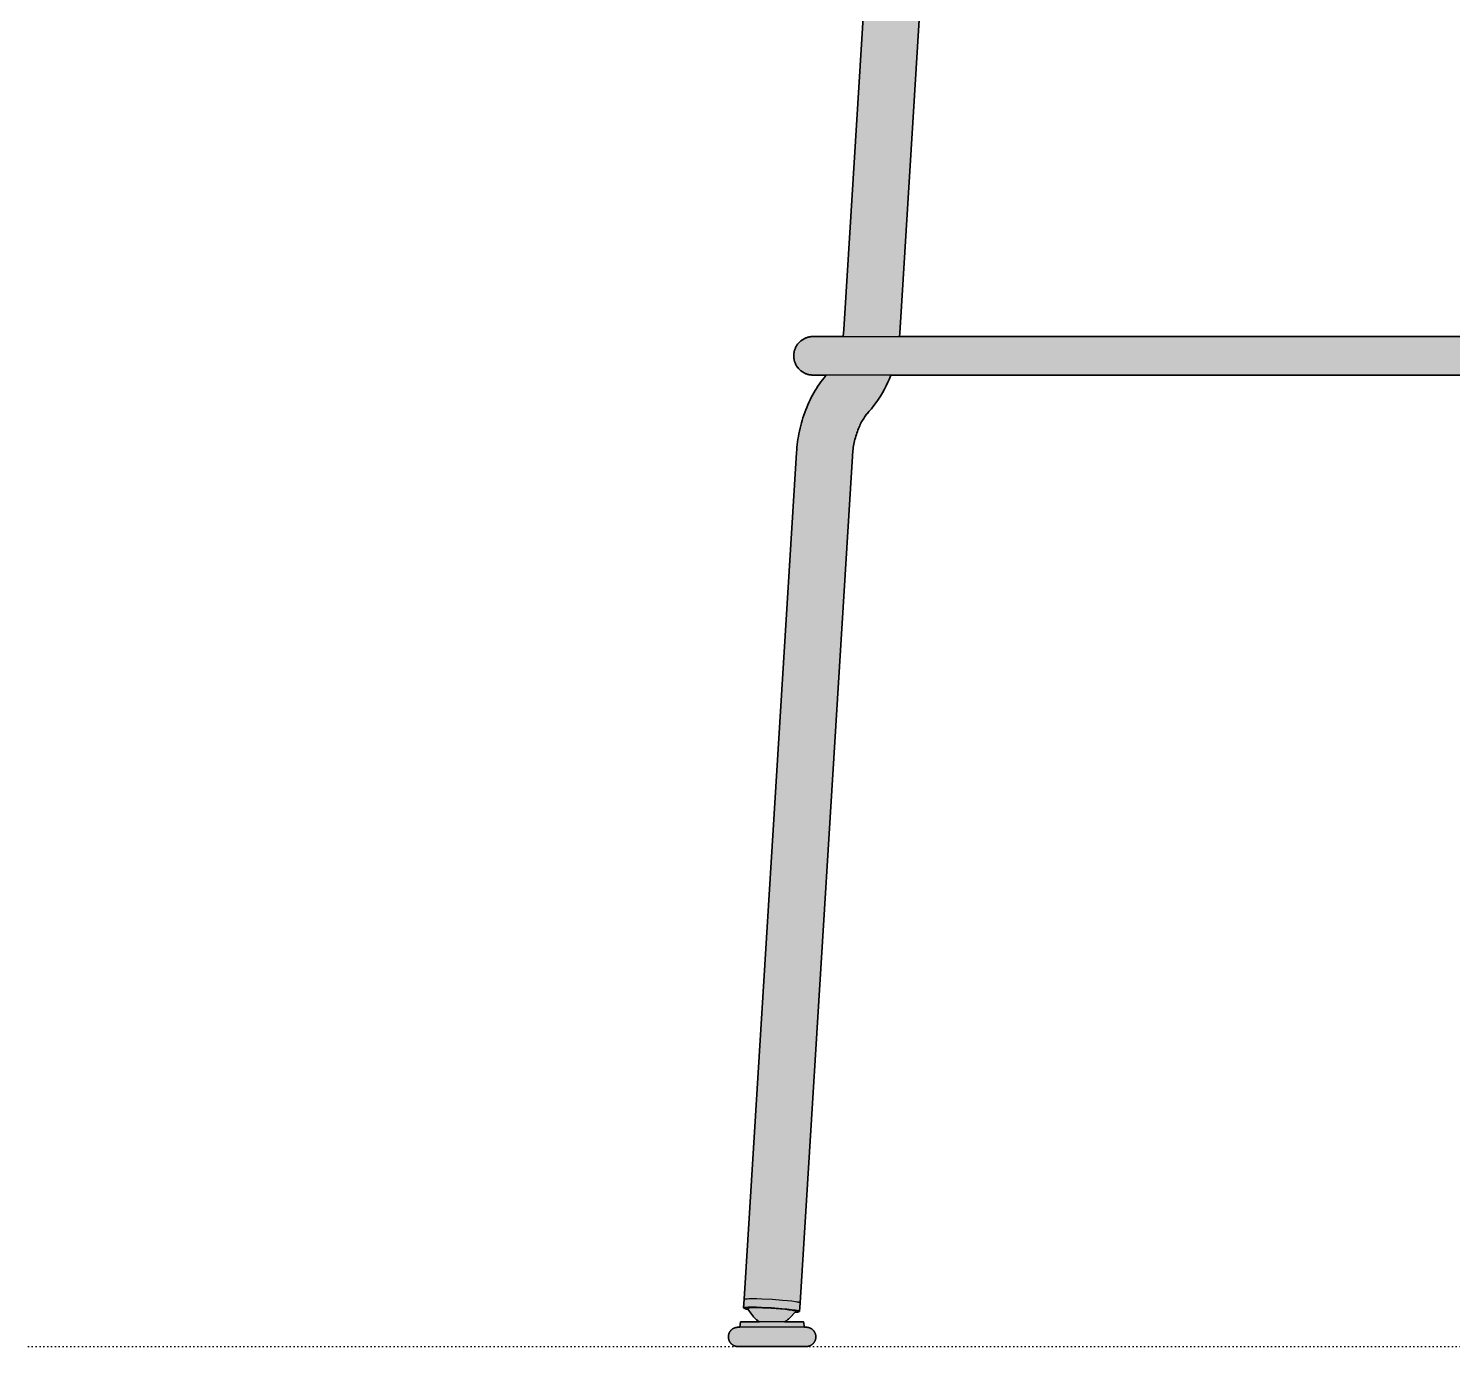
# Model space of a CAD drawing. Header units: millimetres. Extents: x 0 to 1659, y 0 to 753.
# Drawn here: x 0 to 407, y 0 to 376.5 of the extents above; entities that cross this region are included whole.
import ezdxf

# ---------------------------------------------------------------- set-up
doc = ezdxf.new("R2010")
doc.units = ezdxf.units.MM
doc.linetypes.add('Dots', pattern=[1, 0, -1])
doc.layers.add('Blocks', color=7, linetype='Continuous')
doc.layers.add('Blocks$Fill', color=7, linetype='Continuous', true_color=0xffffff)
for name, color, linetype, lineweight, true_color in [('Blocks$Inner', 7, 'Continuous', 25, 0x007f00), ('Blocks$Outline', 7, 'Continuous', 35, 0xff3f3f), ('Groud', 7, 'Dots', 25, 0x243775)]:
    doc.layers.add(name, color=color, linetype=linetype, lineweight=lineweight, true_color=true_color)

# ---------------------------------------------------------------- blocks, each defined once
blk = doc.blocks.new('Soft Edge 80 Barstool High Side')
at = {"layer": 'Blocks$Fill'}
h = blk.add_hatch(color=256, dxfattribs=at)
h.paths.add_polyline_path([(587.02, 735), (584.85, 737.94), (583.7, 739.36), (582.51, 740.75), (581.27, 742.09), (580.69, 742.7), (580.1, 743.3), (579.49, 743.89), (578.86, 744.47), (578.22, 745.03), (577.56, 745.58), (576.9, 746.12), (576.21, 746.65), (575.52, 747.15), (574.81, 747.65), (574.09, 748.12), (573.36, 748.58), (572.62, 749.02), (571.86, 749.43), (571.1, 749.83), (570.32, 750.21), (569.8, 750.44), (569.28, 750.67), (568.75, 750.88), (568.22, 751.09), (567.68, 751.28), (567.14, 751.47), (566.6, 751.64), (566.05, 751.8), (565.46, 751.96), (564.86, 752.11), (564.26, 752.25), (563.66, 752.37), (563.07, 752.48), (562.47, 752.58), (561.3, 752.74), (560.16, 752.87), (559.06, 752.95), (558.01, 752.99), (557.02, 753), (256.01, 753), (254.99, 752.97), (253.98, 752.9), (252.97, 752.8), (251.96, 752.67), (250.96, 752.5), (249.96, 752.3), (248.98, 752.07), (248, 751.8), (247.03, 751.5), (246.07, 751.17), (245.12, 750.81), (244.18, 750.41), (243.26, 749.98), (242.35, 749.53), (241.46, 749.04), (240.59, 748.52), (239.73, 747.98), (237.61, 746.46), (236.58, 745.65), (235.59, 744.81), (234.62, 743.93), (233.68, 743.03), (232.77, 742.09), (231.53, 740.75), (230.34, 739.36), (229.19, 737.94), (228.08, 736.49), (227.02, 735), (231.94, 731.56), (238.39, 731.7), (265.35, 731.7), (263.84, 728.79), (263.16, 727.34), (262.53, 725.86), (261.94, 724.36), (261.41, 722.84), (260.93, 721.31), (260.5, 719.76), (260.12, 718.2), (259.8, 716.62), (259.52, 715.04), (259.31, 713.45), (259.14, 711.85), (259.03, 710.24), (233.06, 290.49), (232.86, 288.5), (224.05, 288.5), (223.86, 288.49), (223.67, 288.47), (223.49, 288.45), (223.3, 288.42), (223.12, 288.38), (222.93, 288.34), (222.75, 288.3), (222.57, 288.24), (222.39, 288.18), (222.22, 288.12), (222.04, 288.04), (221.87, 287.97), (221.7, 287.88), (221.54, 287.79), (221.38, 287.7), (221.22, 287.6), (221.06, 287.49), (220.91, 287.38), (220.76, 287.27), (220.62, 287.15), (220.48, 287.02), (220.35, 286.89), (220.22, 286.75), (220.09, 286.61), (219.97, 286.47), (219.85, 286.32), (219.74, 286.17), (219.64, 286.02), (219.54, 285.86), (219.44, 285.7), (219.35, 285.53), (219.27, 285.36), (219.19, 285.19), (219.12, 285.02), (219.05, 284.84), (218.99, 284.66), (218.94, 284.48), (218.89, 284.3), (218.85, 284.12), (218.81, 283.93), (218.79, 283.75), (218.76, 283.56), (218.75, 283.38), (218.74, 283.19), (218.73, 283), (218.75, 282.62), (218.76, 282.44), (218.79, 282.25), (218.81, 282.07), (218.85, 281.88), (218.89, 281.7), (218.94, 281.52), (218.99, 281.34), (219.05, 281.16), (219.12, 280.98), (219.19, 280.81), (219.27, 280.64), (219.35, 280.47), (219.44, 280.3), (219.54, 280.14), (219.64, 279.98), (219.74, 279.83), (219.85, 279.68), (219.97, 279.53), (220.09, 279.39), (220.22, 279.25), (220.35, 279.11), (220.48, 278.98), (220.62, 278.85), (220.76, 278.73), (220.91, 278.62), (221.06, 278.51), (221.22, 278.4), (221.38, 278.3), (221.54, 278.21), (221.7, 278.12), (221.87, 278.03), (222.04, 277.96), (222.22, 277.88), (222.39, 277.82), (222.57, 277.76), (222.75, 277.7), (222.93, 277.66), (223.12, 277.61), (223.3, 277.58), (223.49, 277.55), (223.67, 277.53), (223.86, 277.51), (224.05, 277.5), (224.23, 277.5), (228.08, 277.5), (227.41, 276.72), (226.95, 276.14), (226.5, 275.56), (226.07, 274.95), (225.64, 274.34), (225.23, 273.71), (224.84, 273.06), (224.45, 272.41), (224.08, 271.74), (223.72, 271.06), (223.38, 270.38), (223.04, 269.68), (222.73, 268.97), (222.43, 268.25), (222.14, 267.53), (221.86, 266.8), (221.61, 266.06), (221.36, 265.31), (221.13, 264.56), (220.92, 263.81), (220.72, 263.05), (220.54, 262.29), (220.37, 261.52), (220.21, 260.75), (220.07, 259.98), (219.94, 259.21), (219.83, 258.44), (219.74, 257.67), (219.65, 256.9), (219.59, 256.13), (204.41, 11), (204.48, 10.96), (204.54, 10.93), (204.61, 10.89), (204.67, 10.86), (204.74, 10.83), (204.81, 10.81), (204.88, 10.78), (204.95, 10.76), (205.02, 10.74), (205.09, 10.72), (205.17, 10.71), (205.24, 10.69), (205.31, 10.68), (205.39, 10.68), (205.46, 10.67), (205.53, 10.67), (205.61, 10.67), (207.13, 8.62), (207.27, 8.45), (207.42, 8.28), (207.57, 8.11), (207.73, 7.96), (207.89, 7.8), (208.06, 7.65), (208.23, 7.51), (208.41, 7.37), (208.59, 7.24), (208.78, 7.12), (208.97, 7), (203.55, 7), (203.28, 5.5), (202.7, 5.5), (202.61, 5.49), (202.52, 5.49), (202.42, 5.47), (202.33, 5.46), (202.24, 5.44), (202.15, 5.42), (202.06, 5.4), (201.97, 5.37), (201.88, 5.34), (201.79, 5.31), (201.7, 5.27), (201.62, 5.23), (201.53, 5.19), (201.45, 5.15), (201.37, 5.1), (201.29, 5.05), (201.21, 5), (201.14, 4.94), (201.06, 4.88), (200.99, 4.82), (200.92, 4.76), (200.85, 4.69), (200.79, 4.63), (200.73, 4.56), (200.67, 4.49), (200.61, 4.41), (200.55, 4.34), (200.5, 4.26), (200.45, 4.18), (200.4, 4.1), (200.36, 4.02), (200.31, 3.93), (200.28, 3.85), (200.24, 3.76), (200.21, 3.67), (200.18, 3.58), (200.15, 3.49), (200.13, 3.4), (200.11, 3.31), (200.09, 3.22), (200.07, 3.12), (200.06, 3.03), (200.05, 2.94), (200.05, 2.84), (200.05, 2.75), (200.05, 2.66), (200.06, 2.47), (200.07, 2.38), (200.09, 2.28), (200.11, 2.19), (200.13, 2.1), (200.15, 2.01), (200.18, 1.92), (200.21, 1.83), (200.24, 1.74), (200.28, 1.65), (200.31, 1.57), (200.36, 1.48), (200.4, 1.4), (200.45, 1.32), (200.5, 1.24), (200.55, 1.16), (200.61, 1.09), (200.67, 1.01), (200.73, 0.94), (200.79, 0.87), (200.85, 0.81), (200.92, 0.74), (200.99, 0.68), (201.06, 0.62), (201.14, 0.56), (201.21, 0.5), (201.29, 0.45), (201.37, 0.4), (201.45, 0.35), (201.53, 0.31), (201.62, 0.27), (201.7, 0.23), (201.79, 0.19), (201.88, 0.16), (201.97, 0.13), (202.06, 0.1), (202.15, 0.08), (202.24, 0.06), (202.33, 0.04), (202.42, 0.03), (202.52, 0.01), (202.61, 0.01), (202.7, 0), (202.8, 0), (222.39, 0), (222.49, 0.01), (222.58, 0.01), (222.67, 0.03), (222.77, 0.04), (222.86, 0.06), (222.95, 0.08), (223.04, 0.1), (223.13, 0.13), (223.22, 0.16), (223.31, 0.19), (223.39, 0.23), (223.48, 0.27), (223.56, 0.31), (223.65, 0.35), (223.73, 0.4), (223.81, 0.45), (223.88, 0.5), (223.96, 0.56), (224.03, 0.62), (224.11, 0.68), (224.18, 0.74), (224.24, 0.81), (224.31, 0.87), (224.37, 0.94), (224.43, 1.01), (224.49, 1.09), (224.54, 1.16), (224.6, 1.24), (224.65, 1.32), (224.7, 1.4), (224.74, 1.48), (224.78, 1.57), (224.82, 1.65), (224.86, 1.74), (224.89, 1.83), (224.92, 1.92), (224.95, 2.01), (224.97, 2.1), (224.99, 2.19), (225.01, 2.28), (225.02, 2.38), (225.03, 2.47), (225.04, 2.56), (225.05, 2.66), (225.05, 2.75), (225.05, 2.84), (225.04, 2.94), (225.03, 3.03), (225.02, 3.12), (225.01, 3.22), (224.99, 3.31), (224.97, 3.4), (224.95, 3.49), (224.92, 3.58), (224.89, 3.67), (224.86, 3.76), (224.82, 3.85), (224.78, 3.93), (224.74, 4.02), (224.7, 4.1), (224.65, 4.18), (224.6, 4.26), (224.54, 4.34), (224.49, 4.41), (224.43, 4.49), (224.37, 4.56), (224.31, 4.63), (224.24, 4.69), (224.18, 4.76), (224.11, 4.82), (224.03, 4.88), (223.96, 4.94), (223.88, 5), (223.81, 5.05), (223.73, 5.1), (223.65, 5.15), (223.56, 5.19), (223.48, 5.23), (223.39, 5.27), (223.31, 5.31), (223.22, 5.34), (223.13, 5.37), (223.04, 5.4), (222.95, 5.42), (222.86, 5.44), (222.77, 5.46), (222.67, 5.47), (222.58, 5.49), (222.49, 5.49), (222.39, 5.5), (222.3, 5.5), (221.81, 5.5), (221.55, 7), (216.13, 7), (216.51, 7.25), (216.7, 7.38), (216.88, 7.52), (217.06, 7.67), (217.23, 7.82), (217.39, 7.98), (217.55, 8.14), (219.16, 9.83), (219.31, 9.81), (219.38, 9.81), (219.45, 9.81), (219.53, 9.81), (219.6, 9.81), (219.68, 9.82), (219.75, 9.83), (219.82, 9.84), (219.89, 9.85), (219.97, 9.87), (220.04, 9.89), (220.11, 9.91), (220.18, 9.93), (220.25, 9.96), (220.32, 9.98), (220.38, 10.02), (220.38, 10.02), (220.38, 10.02), (220.38, 10.02), (235.54, 254.86), (235.58, 255.34), (235.63, 255.82), (235.69, 256.3), (235.76, 256.78), (235.84, 257.26), (235.92, 257.74), (236.02, 258.21), (236.12, 258.67), (236.23, 259.14), (236.35, 259.59), (236.48, 260.04), (236.62, 260.49), (236.76, 260.93), (236.91, 261.36), (237.07, 261.78), (237.23, 262.19), (237.4, 262.59), (237.58, 262.99), (237.76, 263.37), (237.95, 263.74), (238.14, 264.1), (238.33, 264.45), (238.53, 264.79), (238.73, 265.12), (238.94, 265.43), (239.15, 265.73), (239.36, 266.02), (239.56, 266.3), (239.78, 266.56), (239.99, 266.81), (240.93, 267.9), (241.63, 268.76), (242.29, 269.66), (242.93, 270.57), (243.54, 271.51), (244.12, 272.46), (244.66, 273.44), (245.17, 274.43), (245.64, 275.44), (246.08, 276.46), (246.49, 277.5), (567.56, 277.5), (568.4, 275.44), (568.88, 274.43), (569.39, 273.44), (569.93, 272.46), (570.5, 271.51), (571.11, 270.57), (571.75, 269.66), (572.42, 268.76), (573.12, 267.9), (573.84, 267.05), (574.27, 266.56), (574.48, 266.3), (574.69, 266.02), (574.9, 265.73), (575.1, 265.43), (575.31, 265.12), (575.51, 264.79), (575.71, 264.45), (575.9, 264.1), (576.1, 263.74), (576.28, 263.37), (576.46, 262.99), (576.64, 262.59), (576.81, 262.19), (576.97, 261.78), (577.13, 261.36), (577.28, 260.93), (577.43, 260.49), (577.56, 260.04), (577.69, 259.59), (577.81, 259.14), (577.92, 258.67), (578.02, 258.21), (578.12, 257.74), (578.21, 257.26), (578.28, 256.78), (578.35, 256.3), (578.41, 255.82), (578.46, 255.34), (578.51, 254.86), (593.5, 12.51), (593.66, 10.02), (593.79, 9.96), (593.86, 9.93), (593.93, 9.91), (594, 9.89), (594.08, 9.87), (594.15, 9.85), (594.22, 9.84), (594.29, 9.83), (594.37, 9.82), (594.44, 9.81), (594.51, 9.81), (594.59, 9.81), (594.66, 9.81), (594.74, 9.81), (594.81, 9.82), (594.88, 9.83), (596.65, 7.98), (596.82, 7.82), (596.99, 7.67), (597.16, 7.52), (597.34, 7.38), (597.53, 7.25), (597.72, 7.12), (597.91, 7), (592.49, 7), (592.23, 5.5), (591.65, 5.5), (591.56, 5.49), (591.46, 5.49), (591.37, 5.47), (591.28, 5.46), (591.18, 5.44), (591.09, 5.42), (591, 5.4), (590.91, 5.37), (590.82, 5.34), (590.74, 5.31), (590.65, 5.27), (590.56, 5.23), (590.48, 5.19), (590.4, 5.15), (590.32, 5.1), (590.24, 5.05), (590.16, 5), (590.08, 4.94), (590.01, 4.88), (589.94, 4.82), (589.87, 4.76), (589.8, 4.69), (589.73, 4.63), (589.67, 4.56), (589.61, 4.49), (589.55, 4.41), (589.5, 4.34), (589.44, 4.26), (589.39, 4.18), (589.35, 4.1), (589.3, 4.02), (589.26, 3.93), (589.22, 3.85), (589.19, 3.76), (589.15, 3.67), (589.12, 3.58), (589.1, 3.49), (589.07, 3.4), (589.05, 3.31), (589.03, 3.22), (589.02, 3.12), (589.01, 3.03), (589, 2.94), (589, 2.84), (588.99, 2.75), (589, 2.66), (589, 2.56), (589.01, 2.47), (589.02, 2.38), (589.03, 2.28), (589.05, 2.19), (589.07, 2.1), (589.1, 2.01), (589.12, 1.92), (589.15, 1.83), (589.19, 1.74), (589.22, 1.65), (589.26, 1.57), (589.3, 1.48), (589.35, 1.4), (589.39, 1.32), (589.44, 1.24), (589.5, 1.16), (589.55, 1.09), (589.61, 1.01), (589.67, 0.94), (589.73, 0.87), (589.8, 0.81), (589.87, 0.74), (589.94, 0.68), (590.01, 0.62), (590.08, 0.56), (590.16, 0.5), (590.24, 0.45), (590.32, 0.4), (590.4, 0.35), (590.48, 0.31), (590.56, 0.27), (590.65, 0.23), (590.74, 0.19), (590.82, 0.16), (590.91, 0.13), (591, 0.1), (591.09, 0.08), (591.18, 0.06), (591.28, 0.04), (591.37, 0.03), (591.46, 0.01), (591.56, 0.01), (591.65, 0), (591.74, 0), (611.34, 0), (611.43, 0.01), (611.53, 0.01), (611.62, 0.03), (611.71, 0.04), (611.8, 0.06), (611.9, 0.08), (611.99, 0.1), (612.08, 0.13), (612.17, 0.16), (612.25, 0.19), (612.34, 0.23), (612.43, 0.27), (612.51, 0.31), (612.59, 0.35), (612.67, 0.4), (612.75, 0.45), (612.83, 0.5), (612.91, 0.56), (612.98, 0.62), (613.05, 0.68), (613.12, 0.74), (613.19, 0.81), (613.25, 0.87), (613.32, 0.94), (613.38, 1.01), (613.44, 1.09), (613.49, 1.16), (613.54, 1.24), (613.59, 1.32), (613.64, 1.4), (613.69, 1.48), (613.73, 1.57), (613.77, 1.65), (613.8, 1.74), (613.84, 1.83), (613.87, 1.92), (613.89, 2.01), (613.92, 2.1), (613.94, 2.19), (613.95, 2.28), (613.97, 2.38), (613.98, 2.47), (613.99, 2.56), (613.99, 2.66), (613.99, 2.84), (613.99, 2.94), (613.98, 3.03), (613.97, 3.12), (613.95, 3.22), (613.94, 3.31), (613.92, 3.4), (613.89, 3.49), (613.87, 3.58), (613.84, 3.67), (613.8, 3.76), (613.77, 3.85), (613.73, 3.93), (613.69, 4.02), (613.64, 4.1), (613.59, 4.18), (613.54, 4.26), (613.49, 4.34), (613.44, 4.41), (613.38, 4.49), (613.32, 4.56), (613.25, 4.63), (613.19, 4.69), (613.12, 4.76), (613.05, 4.82), (612.98, 4.88), (612.91, 4.94), (612.83, 5), (612.75, 5.05), (612.67, 5.1), (612.59, 5.15), (612.51, 5.19), (612.43, 5.23), (612.34, 5.27), (612.25, 5.31), (612.17, 5.34), (612.08, 5.37), (611.99, 5.4), (611.9, 5.42), (611.8, 5.44), (611.71, 5.46), (611.62, 5.47), (611.53, 5.49), (611.43, 5.49), (611.34, 5.5), (611.24, 5.5), (610.76, 5.5), (610.49, 7), (605.08, 7), (605.45, 7.24), (605.63, 7.37), (605.81, 7.51), (605.98, 7.65), (606.15, 7.8), (606.31, 7.96), (606.47, 8.11), (606.62, 8.28), (606.77, 8.45), (606.91, 8.62), (607.05, 8.8), (608.44, 10.67), (608.58, 10.67), (608.66, 10.68), (608.73, 10.68), (608.8, 10.69), (608.88, 10.71), (608.95, 10.72), (609.02, 10.74), (609.09, 10.76), (609.16, 10.78), (609.23, 10.81), (609.3, 10.83), (609.37, 10.86), (609.43, 10.89), (609.5, 10.93), (609.56, 10.96), (609.63, 11), (594.39, 256.9), (594.31, 257.67), (594.21, 258.44), (594.1, 259.21), (593.97, 259.98), (593.83, 260.75), (593.68, 261.52), (593.51, 262.29), (593.32, 263.05), (593.12, 263.81), (592.91, 264.56), (592.68, 265.31), (592.44, 266.06), (592.18, 266.8), (591.9, 267.53), (591.62, 268.25), (591.31, 268.97), (591, 269.68), (590.67, 270.38), (590.32, 271.06), (589.96, 271.74), (589.59, 272.41), (589.21, 273.06), (588.81, 273.71), (588.4, 274.34), (587.97, 274.95), (587.54, 275.56), (587.09, 276.14), (586.63, 276.72), (586.3, 277.11), (585.97, 277.5), (590, 277.5), (590.18, 277.51), (590.37, 277.53), (590.56, 277.55), (590.74, 277.58), (590.93, 277.61), (591.11, 277.66), (591.29, 277.7), (591.47, 277.76), (591.65, 277.82), (591.83, 277.88), (592, 277.96), (592.17, 278.03), (592.34, 278.12), (592.5, 278.21), (592.67, 278.3), (592.82, 278.4), (592.98, 278.51), (593.13, 278.62), (593.28, 278.73), (593.42, 278.85), (593.56, 278.98), (593.7, 279.11), (593.83, 279.25), (593.95, 279.39), (594.07, 279.53), (594.19, 279.68), (594.3, 279.83), (594.41, 279.98), (594.51, 280.14), (594.6, 280.3), (594.69, 280.47), (594.77, 280.64), (594.85, 280.81), (594.92, 280.98), (594.99, 281.16), (595.05, 281.34), (595.1, 281.52), (595.15, 281.7), (595.19, 281.88), (595.23, 282.07), (595.26, 282.25), (595.28, 282.44), (595.3, 282.62), (595.3, 282.81), (595.31, 283), (595.3, 283.19), (595.3, 283.38), (595.28, 283.56), (595.26, 283.75), (595.23, 283.93), (595.19, 284.12), (595.15, 284.3), (595.1, 284.48), (595.05, 284.66), (594.99, 284.84), (594.92, 285.02), (594.85, 285.19), (594.77, 285.36), (594.69, 285.53), (594.6, 285.7), (594.51, 285.86), (594.41, 286.02), (594.3, 286.17), (594.19, 286.32), (594.07, 286.47), (593.95, 286.61), (593.83, 286.75), (593.7, 286.89), (593.56, 287.02), (593.42, 287.15), (593.28, 287.27), (593.13, 287.38), (592.98, 287.49), (592.82, 287.6), (592.67, 287.7), (592.5, 287.79), (592.34, 287.88), (592.17, 287.97), (592, 288.04), (591.83, 288.12), (591.65, 288.18), (591.47, 288.24), (591.29, 288.3), (591.11, 288.34), (590.93, 288.38), (590.74, 288.42), (590.56, 288.45), (590.37, 288.47), (590.18, 288.49), (590, 288.5), (589.81, 288.5), (581.18, 288.5), (580.98, 290.49), (555.01, 710.24), (554.9, 711.85), (554.74, 713.45), (554.52, 715.04), (554.25, 716.62), (553.92, 718.2), (553.54, 719.76), (553.11, 721.31), (552.63, 722.84), (552.1, 724.36), (551.52, 725.86), (550.88, 727.34), (550.2, 728.79), (549.47, 730.22), (548.69, 731.7), (582.11, 731.56)], flags=0)
h.paths.add_polyline_path([(407.02, 721), (462.87, 722.91), (490.71, 725.2), (491.33, 725.27), (499.2, 726.25), (507.03, 727.49), (514.81, 728.98), (523.09, 730.84), (523.37, 730.88), (523.65, 730.92), (523.93, 730.94), (524.21, 730.96), (524.49, 730.96), (524.82, 730.95), (524.88, 730.95), (525.17, 730.93), (525.32, 730.92), (525.47, 730.9), (525.62, 730.88), (525.77, 730.86), (525.92, 730.83), (526.07, 730.81), (526.22, 730.77), (526.37, 730.74), (526.52, 730.7), (526.67, 730.66), (526.83, 730.62), (526.98, 730.57), (527.13, 730.52), (527.29, 730.47), (527.6, 730.35), (527.92, 730.22), (528.23, 730.08), (528.55, 729.92), (528.87, 729.75), (529.2, 729.57), (529.28, 729.52), (529.56, 729.34), (529.85, 729.15), (530.17, 728.92), (530.49, 728.67), (530.82, 728.41), (531.14, 728.14), (531.46, 727.85), (531.78, 727.55), (532.09, 727.23), (532.41, 726.9), (532.72, 726.55), (533.03, 726.19), (533.33, 725.8), (533.64, 725.41), (533.94, 724.99), (534.23, 724.57), (534.53, 724.12), (534.82, 723.66), (535.1, 723.18), (535.37, 722.69), (535.65, 722.18), (535.91, 721.65), (536.16, 721.12), (536.41, 720.57), (536.65, 720.01), (536.88, 719.43), (537.1, 718.85), (537.31, 718.25), (537.5, 717.65), (537.69, 717.03), (537.87, 716.41), (538.04, 715.78), (538.19, 715.15), (538.33, 714.5), (538.46, 713.86), (538.58, 713.2), (538.69, 712.55), (538.78, 711.89), (538.87, 711.23), (538.94, 710.57), (539, 709.92), (565.09, 288.5), (248.96, 288.5), (275.1, 710.57), (275.18, 711.23), (275.26, 711.89), (275.35, 712.55), (275.46, 713.2), (275.58, 713.86), (275.71, 714.5), (275.85, 715.15), (276.01, 715.78), (276.17, 716.41), (276.35, 717.03), (276.54, 717.65), (276.74, 718.25), (276.95, 718.85), (277.17, 719.43), (277.39, 720.01), (277.63, 720.57), (277.88, 721.12), (278.14, 721.65), (278.4, 722.18), (278.67, 722.69), (278.94, 723.18), (279.23, 723.66), (279.51, 724.12), (279.81, 724.57), (280.11, 724.99), (280.41, 725.41), (280.71, 725.8), (281.02, 726.19), (281.32, 726.55), (281.64, 726.9), (281.95, 727.23), (282.26, 727.55), (282.58, 727.85), (282.9, 728.14), (283.22, 728.41), (283.55, 728.67), (283.87, 728.92), (284.2, 729.15), (284.48, 729.34), (284.76, 729.52), (284.85, 729.57), (285.17, 729.75), (285.49, 729.92), (285.81, 730.08), (286.13, 730.22), (286.44, 730.35), (286.75, 730.47), (286.91, 730.52), (287.06, 730.57), (287.22, 730.62), (287.37, 730.66), (287.52, 730.7), (287.67, 730.74), (287.83, 730.77), (287.98, 730.81), (288.13, 730.83), (288.28, 730.86), (288.43, 730.88), (288.57, 730.9), (288.72, 730.92), (288.87, 730.93), (289.02, 730.94), (289.17, 730.95), (289.56, 730.96), (289.83, 730.96), (290.11, 730.94), (290.39, 730.92), (290.67, 730.88), (290.95, 730.84), (291.22, 730.79), (291.5, 730.72), (307.01, 727.49), (314.84, 726.25), (322.71, 725.27), (323.33, 725.2), (351.16, 722.91), (379.06, 721.51)], flags=0)
at = {"layer": 'Blocks$Inner'}
for points in [[(232.86, 288.5), (233.06, 290.49), (259.03, 710.24), (259.14, 711.85), (259.31, 713.45), (259.52, 715.04), (259.8, 716.62), (260.12, 718.2), (260.5, 719.76), (260.93, 721.31), (261.41, 722.84), (261.94, 724.36), (262.53, 725.86), (263.16, 727.34), (263.84, 728.79), (264.57, 730.22), (265.35, 731.7)], [(275, 709.26), (249.03, 289.51), (248.96, 288.5)], [(575.81, 277.5), (238.23, 277.5), (227.07, 277.5), (224.23, 277.5), (224.05, 277.5), (223.86, 277.51), (223.67, 277.53), (223.49, 277.55), (223.3, 277.58), (223.12, 277.61), (222.93, 277.66), (222.75, 277.7), (222.57, 277.76), (222.39, 277.82), (222.22, 277.88), (222.04, 277.96), (221.87, 278.03), (221.7, 278.12), (221.54, 278.21), (221.38, 278.3), (221.22, 278.4), (221.06, 278.51), (220.91, 278.62), (220.76, 278.73), (220.62, 278.85), (220.48, 278.98), (220.35, 279.11), (220.22, 279.25), (220.09, 279.39), (219.97, 279.53), (219.85, 279.68), (219.74, 279.83), (219.64, 279.98), (219.54, 280.14), (219.44, 280.3), (219.35, 280.47), (219.27, 280.64), (219.19, 280.81), (219.12, 280.98), (219.05, 281.16), (218.99, 281.34), (218.94, 281.52), (218.89, 281.7), (218.85, 281.88), (218.81, 282.07), (218.79, 282.25), (218.76, 282.44), (218.75, 282.62), (218.74, 282.81), (218.73, 283), (218.74, 283.19), (218.75, 283.38), (218.76, 283.56), (218.79, 283.75), (218.81, 283.93), (218.85, 284.12), (218.89, 284.3), (218.94, 284.48), (218.99, 284.66), (219.05, 284.84), (219.12, 285.02), (219.19, 285.19), (219.27, 285.36), (219.35, 285.53), (219.44, 285.7), (219.54, 285.86), (219.64, 286.02), (219.74, 286.17), (219.85, 286.32), (219.97, 286.47), (220.09, 286.61), (220.22, 286.75), (220.35, 286.89), (220.48, 287.02), (220.62, 287.15), (220.76, 287.27), (220.91, 287.38), (221.06, 287.49), (221.22, 287.6), (221.38, 287.7), (221.54, 287.79), (221.7, 287.88), (221.87, 287.97), (222.04, 288.04), (222.22, 288.12), (222.39, 288.18), (222.57, 288.24), (222.75, 288.3), (222.93, 288.34), (223.12, 288.38), (223.3, 288.42), (223.49, 288.45), (223.67, 288.47), (223.86, 288.49), (224.05, 288.5), (224.23, 288.5), (224.66, 288.5), (226.02, 288.5), (238.23, 288.5), (575.81, 288.5)], [(205.61, 10.67), (205.53, 10.67), (205.46, 10.67), (205.39, 10.68), (205.31, 10.68), (205.24, 10.69), (205.17, 10.71), (205.09, 10.72), (205.02, 10.74), (204.95, 10.76), (204.88, 10.78), (204.81, 10.81), (204.74, 10.83), (204.67, 10.86), (204.61, 10.89), (204.54, 10.93), (204.48, 10.96), (204.41, 11), (204.57, 13.49), (219.53, 255.37), (219.59, 256.13), (219.65, 256.9), (219.74, 257.67), (219.83, 258.44), (219.94, 259.21), (220.07, 259.98), (220.21, 260.75), (220.37, 261.52), (220.54, 262.29), (220.72, 263.05), (220.92, 263.81), (221.13, 264.56), (221.36, 265.31), (221.61, 266.06), (221.86, 266.8), (222.14, 267.53), (222.43, 268.25), (222.73, 268.97), (223.04, 269.68), (223.38, 270.38), (223.72, 271.06), (224.08, 271.74), (224.45, 272.41), (224.84, 273.06), (225.23, 273.71), (225.64, 274.34), (226.07, 274.95), (226.5, 275.56), (226.95, 276.14), (227.41, 276.72), (227.74, 277.11), (228.08, 277.5)], [(246.49, 277.5), (246.08, 276.46), (245.64, 275.44), (245.17, 274.43), (244.66, 273.44), (244.12, 272.46), (243.54, 271.51), (242.93, 270.57), (242.29, 269.66), (241.63, 268.76), (240.93, 267.9), (240.2, 267.05), (239.99, 266.81), (239.78, 266.56), (239.56, 266.3), (239.36, 266.02), (239.15, 265.73), (238.94, 265.43), (238.73, 265.12), (238.53, 264.79), (238.33, 264.45), (238.14, 264.1), (237.95, 263.74), (237.76, 263.37), (237.58, 262.99), (237.4, 262.59), (237.23, 262.19), (237.07, 261.78), (236.91, 261.36), (236.76, 260.93), (236.62, 260.49), (236.48, 260.04), (236.35, 259.59), (236.23, 259.14), (236.12, 258.67), (236.02, 258.21), (235.92, 257.74), (235.84, 257.26), (235.76, 256.78), (235.69, 256.3), (235.63, 255.82), (235.58, 255.34), (235.54, 254.86), (235.5, 254.38), (220.54, 12.51), (220.54, 12.51), (220.38, 10.02)], [(204.57, 13.49), (204.57, 13.5), (204.57, 13.5), (204.57, 13.5), (204.57, 13.5), (204.57, 13.51), (204.57, 13.51), (204.58, 13.51), (204.58, 13.52), (204.58, 13.52), (204.58, 13.52), (204.59, 13.52), (204.59, 13.53), (204.59, 13.53), (204.6, 13.53), (204.6, 13.53), (204.6, 13.54), (204.61, 13.54), (204.61, 13.54), (204.62, 13.54), (204.62, 13.55), (204.63, 13.55), (204.63, 13.55), (204.65, 13.56), (204.66, 13.56), (204.67, 13.57), (204.69, 13.57), (204.71, 13.57), (204.73, 13.58), (204.74, 13.58), (204.79, 13.59), (204.83, 13.6), (204.89, 13.61), (205, 13.63), (205.14, 13.64), (205.3, 13.65), (205.47, 13.66), (205.88, 13.68), (206.92, 13.7), (208.2, 13.68), (209.63, 13.64), (212.57, 13.49), (215.51, 13.28), (216.94, 13.14), (218.21, 13), (219.25, 12.86), (219.65, 12.79), (219.83, 12.76), (219.98, 12.72), (220.12, 12.69), (220.23, 12.66), (220.28, 12.65), (220.33, 12.63), (220.37, 12.62), (220.39, 12.61), (220.41, 12.6), (220.42, 12.6), (220.44, 12.59), (220.45, 12.58), (220.47, 12.58), (220.48, 12.57), (220.48, 12.57), (220.49, 12.57), (220.49, 12.56), (220.5, 12.56), (220.5, 12.56), (220.51, 12.55), (220.51, 12.55), (220.51, 12.55), (220.52, 12.54), (220.52, 12.54), (220.52, 12.54), (220.53, 12.53), (220.53, 12.53), (220.53, 12.53), (220.53, 12.53), (220.53, 12.52), (220.54, 12.52), (220.54, 12.52), (220.54, 12.51), (220.54, 12.51), (220.54, 12.51), (220.54, 12.51)], [(219.16, 9.83), (219.23, 9.82), (219.31, 9.81), (219.38, 9.81), (219.45, 9.81), (219.53, 9.81), (219.6, 9.81), (219.68, 9.82), (219.75, 9.83), (219.82, 9.84), (219.89, 9.85), (219.97, 9.87), (220.04, 9.89), (220.11, 9.91), (220.18, 9.93), (220.25, 9.96), (220.32, 9.98), (220.38, 10.02), (220.38, 10.02), (220.38, 10.02), (220.38, 10.02), (220.38, 10.02), (220.38, 10.03), (220.38, 10.03), (220.38, 10.03), (220.38, 10.04), (220.38, 10.04), (220.38, 10.04), (220.37, 10.04), (220.37, 10.05), (220.37, 10.05), (220.36, 10.05), (220.36, 10.06), (220.36, 10.06), (220.35, 10.06), (220.35, 10.07), (220.34, 10.07), (220.34, 10.07), (220.34, 10.07), (220.33, 10.08), (220.32, 10.08), (220.31, 10.09), (220.3, 10.09), (220.29, 10.1), (220.27, 10.11), (220.25, 10.11), (220.24, 10.12), (220.22, 10.13), (220.18, 10.14), (220.13, 10.16), (220.08, 10.17), (219.96, 10.2), (219.83, 10.23), (219.67, 10.26), (219.5, 10.3), (219.09, 10.37), (218.06, 10.51), (216.78, 10.65), (215.35, 10.79), (212.41, 11), (209.48, 11.15), (208.05, 11.19), (206.77, 11.21), (205.73, 11.19), (205.32, 11.17), (205.14, 11.16), (204.99, 11.15), (204.85, 11.14), (204.73, 11.12), (204.68, 11.11), (204.63, 11.1), (204.59, 11.09), (204.57, 11.09), (204.55, 11.08), (204.54, 11.08), (204.52, 11.07), (204.51, 11.07), (204.49, 11.07), (204.48, 11.06), (204.47, 11.06), (204.47, 11.06), (204.46, 11.05), (204.46, 11.05), (204.45, 11.05), (204.45, 11.05), (204.45, 11.04), (204.44, 11.04), (204.44, 11.04), (204.43, 11.04), (204.43, 11.03), (204.43, 11.03), (204.43, 11.03), (204.42, 11.02), (204.42, 11.02), (204.42, 11.02), (204.42, 11.02), (204.42, 11.01), (204.42, 11.01), (204.42, 11.01), (204.42, 11.01), (204.41, 11)], [(208.97, 7), (208.78, 7.12), (208.59, 7.24), (208.41, 7.37), (208.23, 7.51), (208.06, 7.65), (207.89, 7.8), (207.73, 7.96), (207.57, 8.11), (207.42, 8.28), (207.27, 8.45), (207.13, 8.62), (206.99, 8.8), (205.42, 10.92), (205.42, 10.92), (205.42, 10.92), (205.42, 10.92), (205.42, 10.92), (205.42, 10.92), (205.42, 10.92), (205.42, 10.93), (205.42, 10.93), (205.42, 10.93), (205.42, 10.93), (205.42, 10.93), (205.41, 10.93), (205.41, 10.93), (205.41, 10.93), (205.41, 10.93), (205.41, 10.93), (205.41, 10.93), (205.41, 10.93), (205.41, 10.93), (205.41, 10.93), (205.41, 10.94), (205.41, 10.94), (205.41, 10.94), (205.41, 10.94), (205.41, 10.94), (205.41, 10.94), (205.41, 10.94), (205.41, 10.94), (205.41, 10.94), (205.41, 10.94), (205.41, 10.95), (205.41, 10.95), (205.41, 10.95), (205.42, 10.95), (205.42, 10.95), (205.42, 10.96), (205.42, 10.96), (205.42, 10.96), (205.42, 10.96), (205.43, 10.97), (205.43, 10.97), (205.43, 10.97), (205.44, 10.97), (205.44, 10.98), (205.44, 10.98), (205.45, 10.98), (205.45, 10.98), (205.45, 10.98), (205.46, 10.99), (205.46, 10.99), (205.47, 10.99), (205.47, 10.99), (205.48, 11), (205.49, 11), (205.5, 11), (205.52, 11.01), (205.53, 11.01), (205.55, 11.02), (205.56, 11.02), (205.6, 11.03), (205.64, 11.04), (205.69, 11.04), (205.79, 11.06), (205.91, 11.07), (206.05, 11.08), (206.2, 11.09), (206.56, 11.11), (207.47, 11.12), (208.59, 11.11), (209.84, 11.07), (212.41, 10.94), (214.98, 10.75), (216.23, 10.63), (217.35, 10.51), (218.25, 10.38), (218.61, 10.32), (218.76, 10.3), (218.9, 10.27), (219.02, 10.24), (219.12, 10.21), (219.16, 10.2), (219.2, 10.19), (219.24, 10.18), (219.26, 10.17), (219.27, 10.16), (219.29, 10.16), (219.3, 10.15), (219.31, 10.15), (219.32, 10.14), (219.33, 10.13), (219.34, 10.13), (219.34, 10.13), (219.35, 10.13), (219.35, 10.12), (219.36, 10.12), (219.36, 10.12), (219.36, 10.12), (219.37, 10.11), (219.37, 10.11), (219.37, 10.11), (219.37, 10.11), (219.38, 10.1), (219.38, 10.1), (219.38, 10.1), (219.38, 10.09), (219.38, 10.09), (219.38, 10.09), (219.38, 10.09), (219.39, 10.09), (219.39, 10.08), (219.39, 10.08), (219.39, 10.08), (219.39, 10.08), (219.39, 10.08), (219.39, 10.08), (219.39, 10.07), (219.39, 10.07), (219.39, 10.07), (219.39, 10.07), (219.39, 10.07), (219.39, 10.07), (219.39, 10.07), (219.38, 10.07), (219.38, 10.07), (219.38, 10.07), (219.38, 10.07), (219.38, 10.07), (219.38, 10.07), (219.38, 10.07), (219.38, 10.07), (219.38, 10.06), (219.38, 10.06), (219.38, 10.06), (219.38, 10.06), (219.38, 10.06), (219.38, 10.06), (219.38, 10.06), (219.38, 10.06), (219.38, 10.06), (219.38, 10.06), (219.38, 10.06), (219.38, 10.06), (219.38, 10.06), (217.55, 8.14), (217.39, 7.98), (217.23, 7.82), (217.06, 7.67), (216.88, 7.52), (216.7, 7.38), (216.51, 7.25), (216.32, 7.12), (216.13, 7)], [(221.81, 5.5), (221.55, 7), (212.55, 7), (203.55, 7), (203.28, 5.5)]]:
    blk.add_lwpolyline(points, dxfattribs=at)
blk.add_lwpolyline([(200.05, 2.66), (200.05, 2.56), (200.06, 2.47), (200.07, 2.38), (200.09, 2.28), (200.11, 2.19), (200.13, 2.1), (200.15, 2.01), (200.18, 1.92), (200.21, 1.83), (200.24, 1.74), (200.28, 1.65), (200.31, 1.57), (200.36, 1.48), (200.4, 1.4), (200.45, 1.32), (200.5, 1.24), (200.55, 1.16), (200.61, 1.09), (200.67, 1.01), (200.73, 0.94), (200.79, 0.87), (200.85, 0.81), (200.92, 0.74), (200.99, 0.68), (201.06, 0.62), (201.14, 0.56), (201.21, 0.5), (201.29, 0.45), (201.37, 0.4), (201.45, 0.35), (201.53, 0.31), (201.62, 0.27), (201.7, 0.23), (201.79, 0.19), (201.88, 0.16), (201.97, 0.13), (202.06, 0.1), (202.15, 0.08), (202.24, 0.06), (202.33, 0.04), (202.42, 0.03), (202.52, 0.01), (202.61, 0.01), (202.7, 0), (202.8, 0), (222.3, 0), (222.39, 0), (222.49, 0.01), (222.58, 0.01), (222.67, 0.03), (222.77, 0.04), (222.86, 0.06), (222.95, 0.08), (223.04, 0.1), (223.13, 0.13), (223.22, 0.16), (223.31, 0.19), (223.39, 0.23), (223.48, 0.27), (223.56, 0.31), (223.65, 0.35), (223.73, 0.4), (223.81, 0.45), (223.88, 0.5), (223.96, 0.56), (224.03, 0.62), (224.11, 0.68), (224.18, 0.74), (224.24, 0.81), (224.31, 0.87), (224.37, 0.94), (224.43, 1.01), (224.49, 1.09), (224.54, 1.16), (224.6, 1.24), (224.65, 1.32), (224.7, 1.4), (224.74, 1.48), (224.78, 1.57), (224.82, 1.65), (224.86, 1.74), (224.89, 1.83), (224.92, 1.92), (224.95, 2.01), (224.97, 2.1), (224.99, 2.19), (225.01, 2.28), (225.02, 2.38), (225.03, 2.47), (225.04, 2.56), (225.05, 2.66), (225.05, 2.75), (225.05, 2.84), (225.04, 2.94), (225.03, 3.03), (225.02, 3.12), (225.01, 3.22), (224.99, 3.31), (224.97, 3.4), (224.95, 3.49), (224.92, 3.58), (224.89, 3.67), (224.86, 3.76), (224.82, 3.85), (224.78, 3.93), (224.74, 4.02), (224.7, 4.1), (224.65, 4.18), (224.6, 4.26), (224.54, 4.34), (224.49, 4.41), (224.43, 4.49), (224.37, 4.56), (224.31, 4.63), (224.24, 4.69), (224.18, 4.76), (224.11, 4.82), (224.03, 4.88), (223.96, 4.94), (223.88, 5), (223.81, 5.05), (223.73, 5.1), (223.65, 5.15), (223.56, 5.19), (223.48, 5.23), (223.39, 5.27), (223.31, 5.31), (223.22, 5.34), (223.13, 5.37), (223.04, 5.4), (222.95, 5.42), (222.86, 5.44), (222.77, 5.46), (222.67, 5.47), (222.58, 5.49), (222.49, 5.49), (222.39, 5.5), (222.3, 5.5), (202.8, 5.5), (202.7, 5.5), (202.61, 5.49), (202.52, 5.49), (202.42, 5.47), (202.33, 5.46), (202.24, 5.44), (202.15, 5.42), (202.06, 5.4), (201.97, 5.37), (201.88, 5.34), (201.79, 5.31), (201.7, 5.27), (201.62, 5.23), (201.53, 5.19), (201.45, 5.15), (201.37, 5.1), (201.29, 5.05), (201.21, 5), (201.14, 4.94), (201.06, 4.88), (200.99, 4.82), (200.92, 4.76), (200.85, 4.69), (200.79, 4.63), (200.73, 4.56), (200.67, 4.49), (200.61, 4.41), (200.55, 4.34), (200.5, 4.26), (200.45, 4.18), (200.4, 4.1), (200.36, 4.02), (200.31, 3.93), (200.28, 3.85), (200.24, 3.76), (200.21, 3.67), (200.18, 3.58), (200.15, 3.49), (200.13, 3.4), (200.11, 3.31), (200.09, 3.22), (200.07, 3.12), (200.06, 3.03), (200.05, 2.94), (200.05, 2.84), (200.05, 2.75)], close=True, dxfattribs=at)
at = {"layer": 'Blocks$Outline'}
for points in [[(265.35, 731.7), (264.57, 730.22), (263.84, 728.79), (263.16, 727.34), (262.53, 725.86), (261.94, 724.36), (261.41, 722.84), (260.93, 721.31), (260.5, 719.76), (260.12, 718.2), (259.8, 716.62), (259.52, 715.04), (259.31, 713.45), (259.14, 711.85), (259.03, 710.24), (233.06, 290.49), (232.86, 288.5)], [(248.96, 288.5), (249.03, 289.51), (275, 709.26)], [(232.86, 288.5), (226.02, 288.5), (224.66, 288.5), (224.23, 288.5), (224.05, 288.5), (223.86, 288.49), (223.67, 288.47), (223.49, 288.45), (223.3, 288.42), (223.12, 288.38), (222.93, 288.34), (222.75, 288.3), (222.57, 288.24), (222.39, 288.18), (222.22, 288.12), (222.04, 288.04), (221.87, 287.97), (221.7, 287.88), (221.54, 287.79), (221.38, 287.7), (221.22, 287.6), (221.06, 287.49), (220.91, 287.38), (220.76, 287.27), (220.62, 287.15), (220.48, 287.02), (220.35, 286.89), (220.22, 286.75), (220.09, 286.61), (219.97, 286.47), (219.85, 286.32), (219.74, 286.17), (219.64, 286.02), (219.54, 285.86), (219.44, 285.7), (219.35, 285.53), (219.27, 285.36), (219.19, 285.19), (219.12, 285.02), (219.05, 284.84), (218.99, 284.66), (218.94, 284.48), (218.89, 284.3), (218.85, 284.12), (218.81, 283.93), (218.79, 283.75), (218.76, 283.56), (218.75, 283.38), (218.74, 283.19), (218.73, 283)], [(565.09, 288.5), (248.96, 288.5)], [(218.73, 283), (218.74, 282.81), (218.75, 282.62), (218.76, 282.44), (218.79, 282.25), (218.81, 282.07), (218.85, 281.88), (218.89, 281.7), (218.94, 281.52), (218.99, 281.34), (219.05, 281.16), (219.12, 280.98), (219.19, 280.81), (219.27, 280.64), (219.35, 280.47), (219.44, 280.3), (219.54, 280.14), (219.64, 279.98), (219.74, 279.83), (219.85, 279.68), (219.97, 279.53), (220.09, 279.39), (220.22, 279.25), (220.35, 279.11), (220.48, 278.98), (220.62, 278.85), (220.76, 278.73), (220.91, 278.62), (221.06, 278.51), (221.22, 278.4), (221.38, 278.3), (221.54, 278.21), (221.7, 278.12), (221.87, 278.03), (222.04, 277.96), (222.22, 277.88), (222.39, 277.82), (222.57, 277.76), (222.75, 277.7), (222.93, 277.66), (223.12, 277.61), (223.3, 277.58), (223.49, 277.55), (223.67, 277.53), (223.86, 277.51), (224.05, 277.5), (224.23, 277.5), (227.07, 277.5), (228.08, 277.5)], [(228.08, 277.5), (227.74, 277.11), (227.41, 276.72), (226.95, 276.14), (226.5, 275.56), (226.07, 274.95), (225.64, 274.34), (225.23, 273.71), (224.84, 273.06), (224.45, 272.41), (224.08, 271.74), (223.72, 271.06), (223.38, 270.38), (223.04, 269.68), (222.73, 268.97), (222.43, 268.25), (222.14, 267.53), (221.86, 266.8), (221.61, 266.06), (221.36, 265.31), (221.13, 264.56), (220.92, 263.81), (220.72, 263.05), (220.54, 262.29), (220.37, 261.52), (220.21, 260.75), (220.07, 259.98), (219.94, 259.21), (219.83, 258.44), (219.74, 257.67), (219.65, 256.9), (219.59, 256.13), (219.53, 255.37), (204.57, 13.49), (204.41, 11), (204.48, 10.96), (204.54, 10.93), (204.61, 10.89), (204.67, 10.86), (204.74, 10.83), (204.81, 10.81), (204.88, 10.78), (204.95, 10.76), (205.02, 10.74), (205.09, 10.72), (205.17, 10.71), (205.24, 10.69), (205.31, 10.68), (205.39, 10.68), (205.46, 10.67), (205.53, 10.67), (205.61, 10.67)], [(220.38, 10.02), (220.54, 12.51), (220.54, 12.51), (235.5, 254.38), (235.54, 254.86), (235.58, 255.34), (235.63, 255.82), (235.69, 256.3), (235.76, 256.78), (235.84, 257.26), (235.92, 257.74), (236.02, 258.21), (236.12, 258.67), (236.23, 259.14), (236.35, 259.59), (236.48, 260.04), (236.62, 260.49), (236.76, 260.93), (236.91, 261.36), (237.07, 261.78), (237.23, 262.19), (237.4, 262.59), (237.58, 262.99), (237.76, 263.37), (237.95, 263.74), (238.14, 264.1), (238.33, 264.45), (238.53, 264.79), (238.73, 265.12), (238.94, 265.43), (239.15, 265.73), (239.36, 266.02), (239.56, 266.3), (239.78, 266.56), (239.99, 266.81), (240.2, 267.05), (240.93, 267.9), (241.63, 268.76), (242.29, 269.66), (242.93, 270.57), (243.54, 271.51), (244.12, 272.46), (244.66, 273.44), (245.17, 274.43), (245.64, 275.44), (246.08, 276.46), (246.49, 277.5)], [(246.49, 277.5), (567.56, 277.5)], [(205.61, 10.67), (206.99, 8.8), (207.13, 8.62), (207.27, 8.45), (207.42, 8.28), (207.57, 8.11), (207.73, 7.96), (207.89, 7.8), (208.06, 7.65), (208.23, 7.51), (208.41, 7.37), (208.59, 7.24), (208.78, 7.12), (208.97, 7)], [(216.13, 7), (216.32, 7.12), (216.51, 7.25), (216.7, 7.38), (216.88, 7.52), (217.06, 7.67), (217.23, 7.82), (217.39, 7.98), (217.55, 8.14), (219.16, 9.83)], [(219.16, 9.83), (219.23, 9.82), (219.31, 9.81), (219.38, 9.81), (219.45, 9.81), (219.53, 9.81), (219.6, 9.81), (219.68, 9.82), (219.75, 9.83), (219.82, 9.84), (219.89, 9.85), (219.97, 9.87), (220.04, 9.89), (220.11, 9.91), (220.18, 9.93), (220.25, 9.96), (220.32, 9.98), (220.38, 10.02), (220.38, 10.02), (220.38, 10.02), (220.38, 10.02)], [(203.28, 5.5), (202.8, 5.5), (202.7, 5.5), (202.61, 5.49), (202.52, 5.49), (202.42, 5.47), (202.33, 5.46), (202.24, 5.44), (202.15, 5.42), (202.06, 5.4), (201.97, 5.37), (201.88, 5.34), (201.79, 5.31), (201.7, 5.27), (201.62, 5.23), (201.53, 5.19), (201.45, 5.15), (201.37, 5.1), (201.29, 5.05), (201.21, 5), (201.14, 4.94), (201.06, 4.88), (200.99, 4.82), (200.92, 4.76), (200.85, 4.69), (200.79, 4.63), (200.73, 4.56), (200.67, 4.49), (200.61, 4.41), (200.55, 4.34), (200.5, 4.26), (200.45, 4.18), (200.4, 4.1), (200.36, 4.02), (200.31, 3.93), (200.28, 3.85), (200.24, 3.76), (200.21, 3.67), (200.18, 3.58), (200.15, 3.49), (200.13, 3.4), (200.11, 3.31), (200.09, 3.22), (200.07, 3.12), (200.06, 3.03), (200.05, 2.94), (200.05, 2.84), (200.05, 2.75), (200.05, 2.66)], [(200.05, 2.66), (200.05, 2.56), (200.06, 2.47), (200.07, 2.38), (200.09, 2.28), (200.11, 2.19), (200.13, 2.1), (200.15, 2.01), (200.18, 1.92), (200.21, 1.83), (200.24, 1.74), (200.28, 1.65), (200.31, 1.57), (200.36, 1.48), (200.4, 1.4), (200.45, 1.32), (200.5, 1.24), (200.55, 1.16), (200.61, 1.09), (200.67, 1.01), (200.73, 0.94), (200.79, 0.87), (200.85, 0.81), (200.92, 0.74), (200.99, 0.68), (201.06, 0.62), (201.14, 0.56), (201.21, 0.5), (201.29, 0.45), (201.37, 0.4), (201.45, 0.35), (201.53, 0.31), (201.62, 0.27), (201.7, 0.23), (201.79, 0.19), (201.88, 0.16), (201.97, 0.13), (202.06, 0.1), (202.15, 0.08), (202.24, 0.06), (202.33, 0.04), (202.42, 0.03), (202.52, 0.01), (202.61, 0.01), (202.7, 0), (202.8, 0), (222.3, 0), (222.39, 0), (222.49, 0.01), (222.58, 0.01), (222.67, 0.03), (222.77, 0.04), (222.86, 0.06), (222.95, 0.08), (223.04, 0.1), (223.13, 0.13), (223.22, 0.16), (223.31, 0.19), (223.39, 0.23), (223.48, 0.27), (223.56, 0.31), (223.65, 0.35), (223.73, 0.4), (223.81, 0.45), (223.88, 0.5), (223.96, 0.56), (224.03, 0.62), (224.11, 0.68), (224.18, 0.74), (224.24, 0.81), (224.31, 0.87), (224.37, 0.94), (224.43, 1.01), (224.49, 1.09), (224.54, 1.16), (224.6, 1.24), (224.65, 1.32), (224.7, 1.4), (224.74, 1.48), (224.78, 1.57), (224.82, 1.65), (224.86, 1.74), (224.89, 1.83), (224.92, 1.92), (224.95, 2.01), (224.97, 2.1), (224.99, 2.19), (225.01, 2.28), (225.02, 2.38), (225.03, 2.47), (225.04, 2.56), (225.05, 2.66), (225.05, 2.75), (225.05, 2.84), (225.04, 2.94), (225.03, 3.03), (225.02, 3.12), (225.01, 3.22), (224.99, 3.31), (224.97, 3.4), (224.95, 3.49), (224.92, 3.58), (224.89, 3.67), (224.86, 3.76), (224.82, 3.85), (224.78, 3.93), (224.74, 4.02), (224.7, 4.1), (224.65, 4.18), (224.6, 4.26), (224.54, 4.34), (224.49, 4.41), (224.43, 4.49), (224.37, 4.56), (224.31, 4.63), (224.24, 4.69), (224.18, 4.76), (224.11, 4.82), (224.03, 4.88), (223.96, 4.94), (223.88, 5), (223.81, 5.05), (223.73, 5.1), (223.65, 5.15), (223.56, 5.19), (223.48, 5.23), (223.39, 5.27), (223.31, 5.31), (223.22, 5.34), (223.13, 5.37), (223.04, 5.4), (222.95, 5.42), (222.86, 5.44), (222.77, 5.46), (222.67, 5.47), (222.58, 5.49), (222.49, 5.49), (222.39, 5.5), (222.3, 5.5), (221.81, 5.5)], [(208.97, 7), (203.55, 7), (203.28, 5.5)], [(221.81, 5.5), (221.55, 7), (216.13, 7)]]:
    blk.add_lwpolyline(points, dxfattribs=at)

msp = doc.modelspace()

# ---------------------------------------------------------------- linework, layer by layer
at = {"layer": 'Groud'}
msp.add_lwpolyline([(0, 0), (814.04, 0)], dxfattribs=at)

# ---------------------------------------------------------------- block references
at = {"layer": 'Blocks'}
msp.add_blockref('Soft Edge 80 Barstool High Side', (0, 0), dxfattribs=at)

doc.saveas('drawing.dxf')
